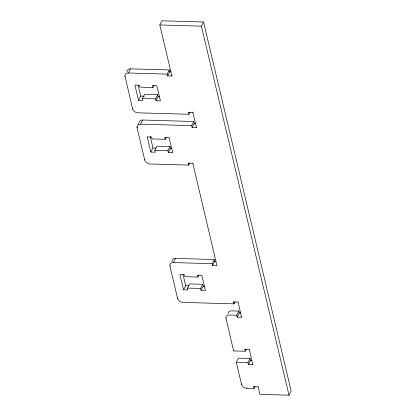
<?xml version="1.0" encoding="UTF-8"?>
<svg xmlns="http://www.w3.org/2000/svg" width="416" height="416" viewBox="0 0 416 416"><rect width="100%" height="100%" fill="white"/><g stroke="black" fill="none" stroke-linecap="round" stroke-linejoin="round"><path stroke-width="0.62" d="M190.044 112.211L188.968 114.286L137.868 112.798A4.696 3.51 27.4 0 1 132.584 108.878L125.07 76.388M124.935 76.648A4.696 3.51 27.4 0 1 128.414 72.987L130.567 68.832L169.255 69.961L169.707 71.859L167.554 76.008L172.068 75.878M171.933 76.138L159.786 24.95L161.938 20.8L203.549 22.012L291.158 391.05L289.006 395.2L259.802 394.347L258.138 386.506M132.584 108.878L132.855 108.358M138.518 100.266L134.914 85.098L139.292 85.228L139.745 87.121L152.885 87.506L152.433 85.608L156.816 85.738L160.415 100.901L156.036 100.776L158.189 96.621L157.737 94.728L144.596 94.344L142.444 98.498L142.896 100.391L138.518 100.266L140.665 96.112L138.117 85.368M152.885 87.506L153.962 85.431M138.138 124.374L138.679 123.334M189.92 162.776L188.708 165.11L150.015 163.982A4.696 3.51 27.4 0 1 144.737 160.061L137.088 127.837L137.488 127.057M137.088 127.837A4.696 3.51 27.4 0 1 140.566 124.171L142.719 120.016L193.82 121.508L194.267 123.401L192.114 127.556L196.633 127.426M167.554 76.008L167.107 74.116L169.255 69.961M156.036 100.776L155.584 98.878L157.737 94.728M289.006 395.2L201.396 26.166L203.549 22.012M144.737 160.061L145.007 159.541M150.816 152.079L147.217 136.916L151.596 137.041L152.048 138.939L165.188 139.324L164.736 137.426L169.114 137.556L172.718 152.719L168.334 152.594L170.487 148.439L170.04 146.541L156.9 146.162L154.747 150.311L155.199 152.209L150.816 152.079L152.968 147.93L150.27 136.552M165.188 139.324L166.265 137.244M168.334 152.594L167.887 150.696L170.04 146.541M188.968 114.286L188.651 112.133M196.498 127.681L192.894 112.518L193.164 111.998M192.114 127.556L191.667 125.658L193.82 121.508M188.708 165.11L188.391 162.952M172.026 261.732A4.696 3.51 27.4 0 1 175.573 258.409L214.261 259.532L212.108 263.687L212.56 265.58L216.939 265.71L192.774 163.082M235.045 301.782L233.969 303.857L182.868 302.37A4.696 3.51 27.4 0 1 177.59 298.449L169.941 266.224L170.206 265.704M169.941 266.224A4.696 3.51 27.4 0 1 173.42 262.558L175.573 258.409M177.59 298.449L177.861 297.929M183.518 289.838L179.92 274.669L184.298 274.799L184.751 276.697L197.891 277.077L197.439 275.184L201.822 275.309L205.421 290.477L201.042 290.347L203.195 286.198L202.743 284.3L189.602 283.915L187.45 288.07L187.902 289.962L183.518 289.838L185.671 285.683L182.972 274.31M197.891 277.077L198.968 275.002M201.042 290.347L200.59 288.454L202.743 284.3M212.56 265.58L214.713 261.43L214.261 259.532M233.969 303.857L233.657 301.704M246.298 349.175L245.222 351.25L233.594 350.912L226.08 318.427M228.004 313.851A4.696 3.51 27.4 0 1 231.53 310.866L238.826 311.08L236.673 315.234L237.12 317.127L241.504 317.257L238.035 301.829M237.12 317.127L239.273 312.978L238.826 311.08M241.504 317.257L241.769 316.737M233.594 350.912L233.865 350.392M255.013 386.719L254.072 388.534L246.823 388.32A4.696 3.51 27.4 0 1 241.545 384.405L236.293 362.289L238.446 358.134L250.073 358.472L250.526 360.37L248.373 364.52L252.751 364.65L253.022 364.13M245.222 351.25L244.904 349.097M252.751 364.65L249.288 349.222M248.373 364.52L247.92 362.627L250.073 358.472M241.545 384.405L241.816 383.885M246.823 388.32L247.094 387.806M254.072 388.534L253.76 386.381M159.786 24.95L201.396 26.166M169.707 71.859L171.075 71.895M128.414 72.987L167.107 74.116M140.665 96.112L144.42 96.221M158.189 96.621L159.437 96.658M142.444 98.498L155.584 98.878M188.516 112.388L192.894 112.518M194.267 123.401L195.64 123.443M140.566 124.171L191.667 125.658M152.968 147.93L156.099 148.018M170.487 148.439L171.74 148.476M154.747 150.311L167.887 150.696M188.256 163.212L192.639 163.342M214.713 261.43L216.081 261.472M173.42 262.558L212.108 263.687M185.671 285.683L188.802 285.776M203.195 286.198L204.443 286.234M187.45 288.07L200.59 288.454M233.522 301.964L237.9 302.089M239.273 312.978L240.64 313.014M236.673 315.234L229.377 315.021A4.696 3.51 27.4 0 0 225.945 318.687M244.774 349.357L249.153 349.482M250.526 360.37L251.893 360.407M236.293 362.289L247.92 362.627M253.625 386.641L258.003 386.766M139.157 122.642A4.696 3.51 27.4 0 1 142.719 120.016M127.026 72.155A4.696 3.51 27.4 0 1 130.567 68.832"/></g></svg>
